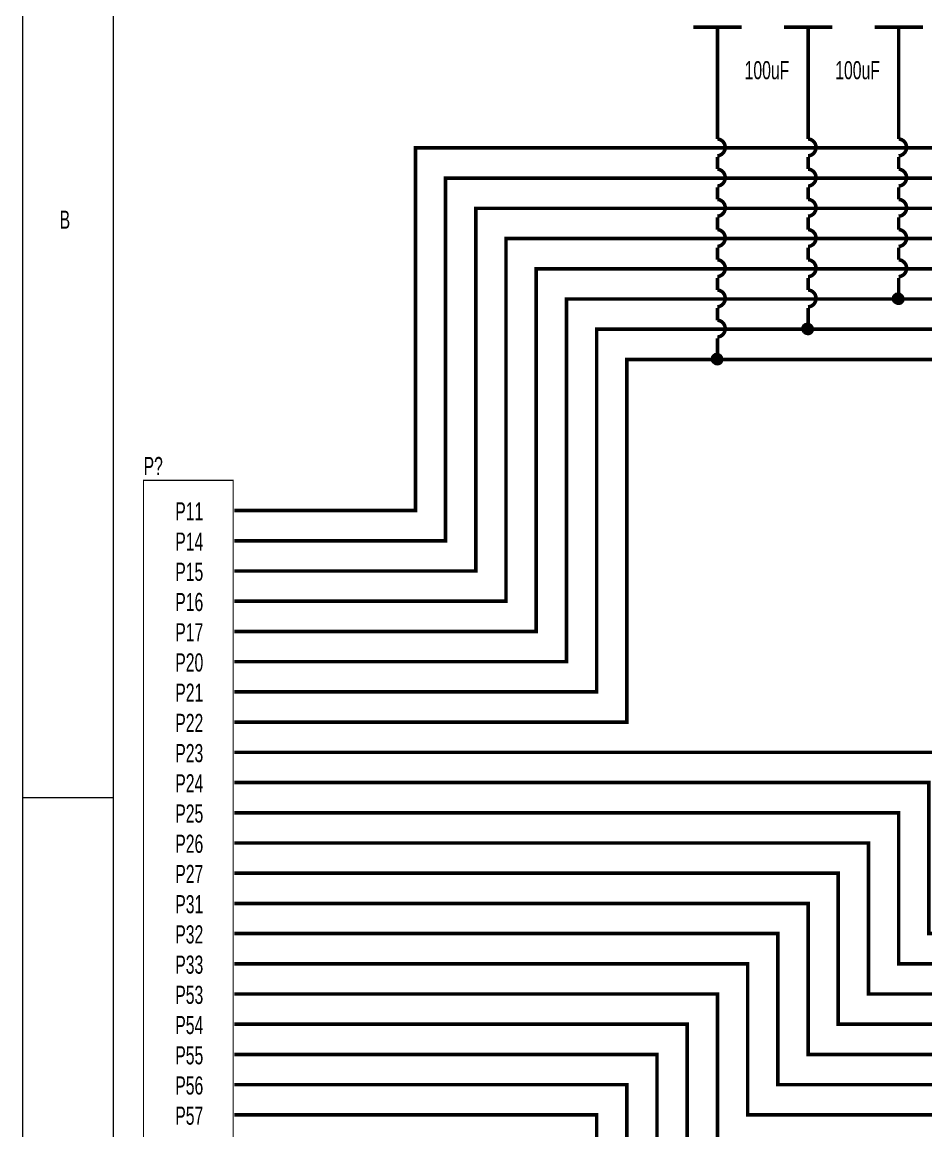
# Model space of a CAD drawing. Extents: x 0 to 22.3, y 0 to 15.7.
# Drawn here: x -0.002 to 2.99, y 6.747 to 10.416 of the extents above; entities that cross this region are included whole.
import ezdxf

# ---------------------------------------------------------------- set-up
doc = ezdxf.new("R2010")
doc.units = 0
doc.header["$MEASUREMENT"] = 0
doc.layers.get('0').update_dxf_attribs({"linetype": 'CONTINUOUS'})

msp = doc.modelspace()

# ---------------------------------------------------------------- linework, layer by layer
for points, const_width in [([(0, 15.700002), (22.296096, 15.700002), (22.296096, 0.003907), (0, 0.003907), (0, 15.700002)], 0.0039), ([(0.299778, 15.400151), (21.996318, 15.400151), (21.996318, 0.303757), (0.299778, 0.303757), (0.299778, 15.400151)], 0.0039), ([(2.38, 10.4), (2.22, 10.4)], 0.0118), ([(2.3, 10.4), (2.3, 10.3)], 0.0118), ([(2.68, 10.4), (2.52, 10.4)], 0.0118), ([(2.6, 10.4), (2.6, 10.3)], 0.0118), ([(2.98, 10.4), (2.82, 10.4)], 0.0118), ([(2.9, 10.4), (2.9, 10.3)], 0.0118), ([(2.3, 10.3), (2.3, 10.03)], 0.0118), ([(2.6, 10.3), (2.6, 10.03)], 0.0118), ([(2.9, 10.3), (2.9, 10.03)], 0.0118), ([(2.299718, 9.973797), (2.302147, 9.974084), (2.30454, 9.974581), (2.306882, 9.975285), (2.309153, 9.976191), (2.311337, 9.977291), (2.313416, 9.978577), (2.315376, 9.98004), (2.3172, 9.981668), (2.318876, 9.983449), (2.32039, 9.985369), (2.321731, 9.987413), (2.322889, 9.989567), (2.323855, 9.991814), (2.324621, 9.994136), (2.325182, 9.996516), (2.325534, 9.998936), (2.325673, 10.001378), (2.325599, 10.003822), (2.325312, 10.006251), (2.324815, 10.008645), (2.324111, 10.010987), (2.323206, 10.013259), (2.322106, 10.015443), (2.32082, 10.017523), (2.319357, 10.019483), (2.31773, 10.021307), (2.315949, 10.022984), (2.31403, 10.024498), (2.311985, 10.025839), (2.309832, 10.026997), (2.307586, 10.027963), (2.305264, 10.02873), (2.302884, 10.029291), (2.300464, 10.029643), (2.299974, 10.029688)], 0.0118), ([(2.599798, 9.973761), (2.602231, 9.973998), (2.604635, 9.974447), (2.60699, 9.975103), (2.609279, 9.975963), (2.611485, 9.977018), (2.61359, 9.978262), (2.615578, 9.979685), (2.617436, 9.981275), (2.619147, 9.983022), (2.6207, 9.984911), (2.622082, 9.986928), (2.623284, 9.989058), (2.624295, 9.991284), (2.625108, 9.99359), (2.625717, 9.995959), (2.626118, 9.998371), (2.626306, 10.000809), (2.626282, 10.003255), (2.626045, 10.005689), (2.625596, 10.008093), (2.62494, 10.010448), (2.62408, 10.012738), (2.623025, 10.014944), (2.621781, 10.017049), (2.620359, 10.019038), (2.618769, 10.020896), (2.617023, 10.022608), (2.615134, 10.024161), (2.613118, 10.025544), (2.610988, 10.026745), (2.608762, 10.027756), (2.606456, 10.02857), (2.604088, 10.029179), (2.601676, 10.02958), (2.599984, 10.029734)], 0.0118), ([(2.899771, 9.973772), (2.902203, 9.974026), (2.904603, 9.974492), (2.906953, 9.975165), (2.909237, 9.97604), (2.911435, 9.977111), (2.913531, 9.978369), (2.91551, 9.979806), (2.917356, 9.981409), (2.919055, 9.983167), (2.920595, 9.985067), (2.921963, 9.987094), (2.923149, 9.989232), (2.924145, 9.991466), (2.924942, 9.993778), (2.925535, 9.99615), (2.925918, 9.998565), (2.92609, 10.001005), (2.926049, 10.00345), (2.925794, 10.005882), (2.925329, 10.008283), (2.924656, 10.010634), (2.923781, 10.012917), (2.922711, 10.015116), (2.921452, 10.017213), (2.920016, 10.019192), (2.918413, 10.021038), (2.916655, 10.022738), (2.914756, 10.024278), (2.912729, 10.025646), (2.910592, 10.026833), (2.908358, 10.027829), (2.906047, 10.028626), (2.903675, 10.029219), (2.90126, 10.029603), (2.89998, 10.029719)], 0.0118), ([(0.9, 8.8), (1.3, 8.8), (1.3, 10), (3.17, 10)], 0.0118), ([(2.3, 9.97), (2.3, 9.93)], 0.0118), ([(2.6, 9.97), (2.6, 9.93)], 0.0118), ([(2.9, 9.97), (2.9, 9.93)], 0.0118), ([(3.17, 9.9), (1.4, 9.9), (1.4, 8.7), (0.9, 8.7)], 0.0118), ([(2.299715, 9.873846), (2.302143, 9.874133), (2.304537, 9.87463), (2.306879, 9.875334), (2.30915, 9.876239), (2.311334, 9.877339), (2.313413, 9.878625), (2.315373, 9.880087), (2.317198, 9.881715), (2.318874, 9.883496), (2.320388, 9.885416), (2.32173, 9.88746), (2.322888, 9.889614), (2.323854, 9.89186), (2.32462, 9.894183), (2.325182, 9.896563), (2.325533, 9.898983), (2.325673, 9.901424), (2.325599, 9.903869), (2.325313, 9.906297), (2.324816, 9.908692), (2.324112, 9.911034), (2.323207, 9.913305), (2.322107, 9.91549), (2.320821, 9.91757), (2.319359, 9.91953), (2.317732, 9.921355), (2.315952, 9.923031), (2.314032, 9.924546), (2.311988, 9.925887), (2.309835, 9.927046), (2.307589, 9.928012), (2.305267, 9.928779), (2.302887, 9.92934), (2.300468, 9.929692), (2.299978, 9.929737)], 0.0118), ([(2.599796, 9.87381), (2.602229, 9.874047), (2.604632, 9.874496), (2.606988, 9.875152), (2.609277, 9.876011), (2.611483, 9.877067), (2.613588, 9.87831), (2.615577, 9.879733), (2.617434, 9.881323), (2.619146, 9.883069), (2.620699, 9.884958), (2.622081, 9.886975), (2.623282, 9.889105), (2.624294, 9.891332), (2.625107, 9.893638), (2.625717, 9.896006), (2.626117, 9.898419), (2.626306, 9.900857), (2.626282, 9.903302), (2.626045, 9.905736), (2.625596, 9.90814), (2.62494, 9.910496), (2.624081, 9.912785), (2.623026, 9.914991), (2.621783, 9.917097), (2.620361, 9.919086), (2.618771, 9.920944), (2.617025, 9.922656), (2.615136, 9.924209), (2.61312, 9.925592), (2.61099, 9.926794), (2.608764, 9.927805), (2.606458, 9.928619), (2.604091, 9.929228), (2.601679, 9.929629), (2.599987, 9.929783)], 0.0118), ([(2.899768, 9.873821), (2.9022, 9.874075), (2.9046, 9.874541), (2.906951, 9.875213), (2.909234, 9.876088), (2.911432, 9.877159), (2.913529, 9.878417), (2.915508, 9.879854), (2.917354, 9.881457), (2.919053, 9.883215), (2.920593, 9.885115), (2.921962, 9.887141), (2.923148, 9.889279), (2.924144, 9.891513), (2.924941, 9.893825), (2.925534, 9.896197), (2.925918, 9.898612), (2.92609, 9.901052), (2.926049, 9.903497), (2.925795, 9.905929), (2.92533, 9.90833), (2.924657, 9.910681), (2.923782, 9.912965), (2.922712, 9.915163), (2.921454, 9.91726), (2.920018, 9.919239), (2.918415, 9.921086), (2.916657, 9.922786), (2.914758, 9.924326), (2.912732, 9.925695), (2.910594, 9.926881), (2.908361, 9.927877), (2.90605, 9.928675), (2.903678, 9.929268), (2.901263, 9.929652), (2.899984, 9.929769)], 0.0118), ([(2.3, 9.87), (2.3, 9.83)], 0.0118), ([(2.6, 9.87), (2.6, 9.83)], 0.0118), ([(2.9, 9.87), (2.9, 9.83)], 0.0118), ([(2.299712, 9.773896), (2.30214, 9.774182), (2.304534, 9.774679), (2.306876, 9.775383), (2.309147, 9.776288), (2.311331, 9.777387), (2.313411, 9.778673), (2.315371, 9.780135), (2.317196, 9.781763), (2.318872, 9.783543), (2.320386, 9.785463), (2.321728, 9.787507), (2.322886, 9.789661), (2.323853, 9.791907), (2.324619, 9.794229), (2.325181, 9.79661), (2.325533, 9.79903), (2.325673, 9.801471), (2.325599, 9.803915), (2.325313, 9.806344), (2.324816, 9.808739), (2.324113, 9.811081), (2.323208, 9.813352), (2.322109, 9.815537), (2.320823, 9.817617), (2.319361, 9.819577), (2.317734, 9.821402), (2.315954, 9.823079), (2.314035, 9.824594), (2.311991, 9.825936), (2.309838, 9.827094), (2.307592, 9.828061), (2.30527, 9.828828), (2.30289, 9.829389), (2.300471, 9.829742), (2.299982, 9.829787)], 0.0118), ([(2.599793, 9.77386), (2.602227, 9.774097), (2.60463, 9.774545), (2.606986, 9.775201), (2.609275, 9.77606), (2.61148, 9.777116), (2.613586, 9.778359), (2.615575, 9.779781), (2.617432, 9.781372), (2.619144, 9.783118), (2.620697, 9.785006), (2.62208, 9.787023), (2.623281, 9.789153), (2.624293, 9.791379), (2.625107, 9.793686), (2.625716, 9.796054), (2.626117, 9.798466), (2.626306, 9.800904), (2.626282, 9.80335), (2.626045, 9.805784), (2.625597, 9.808188), (2.624941, 9.810543), (2.624082, 9.812833), (2.623027, 9.815039), (2.621784, 9.817145), (2.620362, 9.819134), (2.618772, 9.820992), (2.617026, 9.822704), (2.615138, 9.824258), (2.613122, 9.825641), (2.610992, 9.826843), (2.608766, 9.827854), (2.606461, 9.828668), (2.604093, 9.829278), (2.601681, 9.829679), (2.59999, 9.829833)], 0.0118), ([(2.899766, 9.773871), (2.902197, 9.774125), (2.904598, 9.77459), (2.906948, 9.775262), (2.909232, 9.776137), (2.91143, 9.777208), (2.913527, 9.778466), (2.915506, 9.779902), (2.917352, 9.781505), (2.919052, 9.783263), (2.920592, 9.785162), (2.92196, 9.787189), (2.923147, 9.789327), (2.924143, 9.79156), (2.924941, 9.793872), (2.925534, 9.796244), (2.925918, 9.79866), (2.92609, 9.801099), (2.926049, 9.803544), (2.925795, 9.805976), (2.92533, 9.808377), (2.924658, 9.810728), (2.923783, 9.813012), (2.922713, 9.815211), (2.921455, 9.817308), (2.920019, 9.819287), (2.918417, 9.821134), (2.916659, 9.822834), (2.91476, 9.824374), (2.912734, 9.825743), (2.910596, 9.82693), (2.908363, 9.827926), (2.906052, 9.828724), (2.90368, 9.829317), (2.901266, 9.829702), (2.899987, 9.829819)], 0.0118), ([(3.17, 9.8), (1.5, 9.8), (1.5, 8.6), (0.9, 8.6)], 0.0118), ([(2.3, 9.77), (2.3, 9.73)], 0.0118), ([(2.6, 9.77), (2.6, 9.73)], 0.0118), ([(2.9, 9.77), (2.9, 9.73)], 0.0118), ([(2.299709, 9.673945), (2.302137, 9.674231), (2.304531, 9.674728), (2.306873, 9.675431), (2.309144, 9.676336), (2.311328, 9.677435), (2.313408, 9.678721), (2.315368, 9.680183), (2.317193, 9.68181), (2.31887, 9.68359), (2.320384, 9.68551), (2.321726, 9.687554), (2.322885, 9.689708), (2.323851, 9.691954), (2.324618, 9.694276), (2.32518, 9.696656), (2.325533, 9.699076), (2.325673, 9.701517), (2.3256, 9.703962), (2.325314, 9.706391), (2.324817, 9.708785), (2.324114, 9.711127), (2.323209, 9.713399), (2.32211, 9.715584), (2.320825, 9.717664), (2.319363, 9.719624), (2.317736, 9.72145), (2.315957, 9.723126), (2.314037, 9.724642), (2.311993, 9.725984), (2.30984, 9.727142), (2.307595, 9.728109), (2.305273, 9.728876), (2.302894, 9.729438), (2.300474, 9.729791), (2.299986, 9.729836)], 0.0118), ([(2.599791, 9.67391), (2.602224, 9.674146), (2.604628, 9.674594), (2.606983, 9.67525), (2.609273, 9.676109), (2.611478, 9.677164), (2.613584, 9.678407), (2.615573, 9.67983), (2.61743, 9.68142), (2.619142, 9.683166), (2.620696, 9.685054), (2.622079, 9.687071), (2.62328, 9.689201), (2.624292, 9.691427), (2.625106, 9.693733), (2.625716, 9.696101), (2.626117, 9.698513), (2.626306, 9.700952), (2.626282, 9.703397), (2.626045, 9.705831), (2.625598, 9.708235), (2.624942, 9.710591), (2.624083, 9.712881), (2.623028, 9.715087), (2.621785, 9.717193), (2.620363, 9.719182), (2.618774, 9.72104), (2.617028, 9.722752), (2.61514, 9.724306), (2.613124, 9.725689), (2.610994, 9.726891), (2.608768, 9.727903), (2.606463, 9.728717), (2.604095, 9.729327), (2.601683, 9.729728), (2.599993, 9.729882)], 0.0118), ([(2.899763, 9.673921), (2.902195, 9.674174), (2.904595, 9.674639), (2.906946, 9.675311), (2.909229, 9.676186), (2.911428, 9.677256), (2.913524, 9.678514), (2.915504, 9.67995), (2.91735, 9.681553), (2.91905, 9.683311), (2.92059, 9.68521), (2.921959, 9.687236), (2.923146, 9.689374), (2.924142, 9.691607), (2.92494, 9.693919), (2.925533, 9.696291), (2.925918, 9.698707), (2.92609, 9.701146), (2.926049, 9.703591), (2.925796, 9.706023), (2.925331, 9.708424), (2.924659, 9.710776), (2.923784, 9.713059), (2.922714, 9.715258), (2.921457, 9.717355), (2.920021, 9.719335), (2.918418, 9.721182), (2.916661, 9.722882), (2.914762, 9.724422), (2.912736, 9.725791), (2.910599, 9.726979), (2.908366, 9.727975), (2.906055, 9.728773), (2.903683, 9.729366), (2.901268, 9.729751), (2.899991, 9.729868)], 0.0118), ([(3.17, 9.7), (1.6, 9.7), (1.6, 8.5), (0.9, 8.5)], 0.0118), ([(2.3, 9.67), (2.3, 9.63)], 0.0118), ([(2.6, 9.67), (2.6, 9.63)], 0.0118), ([(2.9, 9.67), (2.9, 9.63)], 0.0118), ([(2.299706, 9.573995), (2.302134, 9.574281), (2.304528, 9.574777), (2.30687, 9.57548), (2.309141, 9.576385), (2.311325, 9.577484), (2.313406, 9.578769), (2.315366, 9.580231), (2.317191, 9.581858), (2.318867, 9.583638), (2.320383, 9.585557), (2.321725, 9.587601), (2.322883, 9.589755), (2.32385, 9.592001), (2.324618, 9.594323), (2.32518, 9.596703), (2.325532, 9.599123), (2.325673, 9.601564), (2.3256, 9.604009), (2.325314, 9.606437), (2.324818, 9.608832), (2.324115, 9.611174), (2.323211, 9.613446), (2.322112, 9.615631), (2.320827, 9.617711), (2.319365, 9.619672), (2.317739, 9.621497), (2.315959, 9.623174), (2.31404, 9.62469), (2.311996, 9.626032), (2.309843, 9.627191), (2.307598, 9.628158), (2.305276, 9.628926), (2.302897, 9.629488), (2.300477, 9.629841), (2.29999, 9.629886)], 0.0118), ([(2.599789, 9.573959), (2.602222, 9.574196), (2.604626, 9.574644), (2.606981, 9.5753), (2.60927, 9.576158), (2.611476, 9.577213), (2.613582, 9.578456), (2.615571, 9.579878), (2.617429, 9.581468), (2.619141, 9.583214), (2.620694, 9.585102), (2.622077, 9.587119), (2.623279, 9.589248), (2.624291, 9.591475), (2.625105, 9.593781), (2.625715, 9.596149), (2.626116, 9.598561), (2.626306, 9.600999), (2.626282, 9.603445), (2.626046, 9.605879), (2.625598, 9.608283), (2.624942, 9.610639), (2.624084, 9.612928), (2.623029, 9.615135), (2.621787, 9.617241), (2.620365, 9.61923), (2.618775, 9.621088), (2.61703, 9.622801), (2.615142, 9.624355), (2.613126, 9.625738), (2.610996, 9.62694), (2.608771, 9.627952), (2.606465, 9.628766), (2.604097, 9.629376), (2.601686, 9.629778), (2.599996, 9.629932)], 0.0118), ([(2.89976, 9.57397), (2.902192, 9.574224), (2.904593, 9.574688), (2.906943, 9.57536), (2.909227, 9.576235), (2.911425, 9.577305), (2.913522, 9.578563), (2.915501, 9.579998), (2.917348, 9.581601), (2.919048, 9.583359), (2.920588, 9.585258), (2.921957, 9.587284), (2.923145, 9.589422), (2.924141, 9.591655), (2.924939, 9.593967), (2.925533, 9.596339), (2.925917, 9.598754), (2.92609, 9.601193), (2.926049, 9.603638), (2.925796, 9.606071), (2.925332, 9.608472), (2.92466, 9.610823), (2.923785, 9.613107), (2.922716, 9.615306), (2.921458, 9.617403), (2.920023, 9.619383), (2.91842, 9.62123), (2.916663, 9.62293), (2.914764, 9.624471), (2.912738, 9.62584), (2.910601, 9.627027), (2.908368, 9.628024), (2.906057, 9.628822), (2.903685, 9.629416), (2.901271, 9.629801), (2.899994, 9.629918)], 0.0118), ([(5.4, 9.6), (1.7, 9.6), (1.7, 8.4), (0.9, 8.4)], 0.0118), ([(2.3, 9.57), (2.3, 9.53)], 0.0118), ([(2.6, 9.57), (2.6, 9.53)], 0.0118), ([(2.9, 9.57), (2.9, 9.5)], 0.0118), ([(5.4, 9.5), (1.8, 9.5), (1.8, 8.3), (0.9, 8.3)], 0.0118), ([(2.299702, 9.474045), (2.302131, 9.47433), (2.304525, 9.474826), (2.306867, 9.475529), (2.309138, 9.476433), (2.311323, 9.477532), (2.313403, 9.478817), (2.315363, 9.480278), (2.317189, 9.481905), (2.318865, 9.483685), (2.320381, 9.485604), (2.321723, 9.487648), (2.322882, 9.489802), (2.323849, 9.492048), (2.324617, 9.494369), (2.325179, 9.496749), (2.325532, 9.499169), (2.325673, 9.501611), (2.3256, 9.504055), (2.325315, 9.506484), (2.324819, 9.508878), (2.324116, 9.511221), (2.323212, 9.513493), (2.322113, 9.515678), (2.320829, 9.517758), (2.319367, 9.519719), (2.317741, 9.521545), (2.315961, 9.523222), (2.314043, 9.524737), (2.311999, 9.52608), (2.309846, 9.527239), (2.307601, 9.528207), (2.305279, 9.528974), (2.3029, 9.529537), (2.30048, 9.52989), (2.299994, 9.529935)], 0.0118), ([(2.599786, 9.474009), (2.60222, 9.474245), (2.604623, 9.474693), (2.606979, 9.475349), (2.609268, 9.476207), (2.611474, 9.477262), (2.61358, 9.478504), (2.615569, 9.479926), (2.617427, 9.481516), (2.619139, 9.483262), (2.620693, 9.48515), (2.622076, 9.487167), (2.623278, 9.489296), (2.62429, 9.491522), (2.625104, 9.493828), (2.625715, 9.496196), (2.626116, 9.498608), (2.626306, 9.501047), (2.626283, 9.503492), (2.626046, 9.505926), (2.625599, 9.50833), (2.624943, 9.510686), (2.624085, 9.512976), (2.623031, 9.515182), (2.621788, 9.517288), (2.620366, 9.519278), (2.618777, 9.521136), (2.617032, 9.522849), (2.615144, 9.524403), (2.613127, 9.525786), (2.610998, 9.526989), (2.608773, 9.528001), (2.606467, 9.528815), (2.6041, 9.529426), (2.601688, 9.529827), (2.599999, 9.529981)], 0.0118), ([(2.3, 9.47), (2.3, 9.43)], 0.0118), ([(2.6, 9.47), (2.6, 9.4)], 0.0118), ([(2.299699, 9.374094), (2.302128, 9.374379), (2.304522, 9.374875), (2.306864, 9.375578), (2.309136, 9.376482), (2.31132, 9.37758), (2.3134, 9.378865), (2.315361, 9.380326), (2.317186, 9.381953), (2.318863, 9.383733), (2.320379, 9.385652), (2.321721, 9.387696), (2.322881, 9.389849), (2.323848, 9.392095), (2.324616, 9.394416), (2.325179, 9.396796), (2.325532, 9.399216), (2.325673, 9.401657), (2.3256, 9.404102), (2.325315, 9.406531), (2.32482, 9.408925), (2.324117, 9.411268), (2.323213, 9.41354), (2.322115, 9.415725), (2.32083, 9.417806), (2.319369, 9.419766), (2.317743, 9.421592), (2.315964, 9.42327), (2.314045, 9.424786), (2.312002, 9.426128), (2.309849, 9.427288), (2.307604, 9.428255), (2.305282, 9.429023), (2.302903, 9.429586), (2.300484, 9.429939), (2.299998, 9.429985)], 0.0118), ([(5.4, 9.4), (1.9, 9.4), (1.9, 8.2), (0.9, 8.2)], 0.0118), ([(2.3, 9.37), (2.3, 9.3)], 0.0118), ([(5.4, 9.3), (2, 9.3), (2, 8.1), (0.9, 8.1)], 0.0118), ([(0.399704, 8.899913), (0.696448, 8.899913), (0.696448, 5.803625), (0.399704, 5.803625), (0.399704, 8.899913)], 0.0039), ([(0.7, 8.8), (0.9, 8.8)], 0.0118), ([(0.7, 8.7), (0.9, 8.7)], 0.0118), ([(0.7, 8.6), (0.9, 8.6)], 0.0118), ([(0.7, 8.5), (0.9, 8.5)], 0.0118), ([(0.7, 8.4), (0.9, 8.4)], 0.0118), ([(0.7, 8.3), (0.9, 8.3)], 0.0118), ([(0.7, 8.2), (0.9, 8.2)], 0.0118), ([(0.7, 8.1), (0.9, 8.1)], 0.0118), ([(0.7, 8), (0.9, 8)], 0.0118), ([(0.9, 8), (3.1, 8), (3.1, 7.5), (4.17, 7.5)], 0.0118), ([(0.7, 7.9), (0.9, 7.9)], 0.0118), ([(0.9, 7.9), (3, 7.9), (3, 7.4), (3.27, 7.4)], 0.0118), ([(0.3, 7.85), (0, 7.85)], 0.0039), ([(0.7, 7.8), (0.9, 7.8)], 0.0118), ([(0.9, 7.8), (2.9, 7.8), (2.9, 7.3), (3.27, 7.3)], 0.0118), ([(0.7, 7.7), (0.9, 7.7)], 0.0118), ([(0.9, 7.7), (2.8, 7.7), (2.8, 7.2), (3.27, 7.2)], 0.0118), ([(0.7, 7.6), (0.9, 7.6)], 0.0118), ([(0.9, 7.6), (2.7, 7.6), (2.7, 7.1), (3.27, 7.1)], 0.0118), ([(0.7, 7.5), (0.9, 7.5)], 0.0118), ([(0.9, 7.5), (2.6, 7.5), (2.6, 7), (3.27, 7)], 0.0118), ([(0.7, 7.4), (0.9, 7.4)], 0.0118), ([(3.27, 6.9), (2.5, 6.9), (2.5, 7.4), (0.9, 7.4)], 0.0118), ([(0.7, 7.3), (0.9, 7.3)], 0.0118), ([(5.9, 6.8), (2.4, 6.8), (2.4, 7.3), (0.9, 7.3)], 0.0118), ([(0.7, 7.2), (0.9, 7.2)], 0.0118), ([(5.4, 5.8), (2.3, 5.8), (2.3, 7.2), (0.9, 7.2)], 0.0118), ([(0.7, 7.1), (0.9, 7.1)], 0.0118), ([(5.4, 5.6), (2.2, 5.6), (2.2, 7.1), (0.9, 7.1)], 0.0118), ([(0.7, 7), (0.9, 7)], 0.0118), ([(5.5, 5.4), (2.1, 5.4), (2.1, 7), (0.9, 7)], 0.0118), ([(0.7, 6.9), (0.9, 6.9)], 0.0118), ([(5.4, 5.2), (2, 5.2), (2, 6.9), (0.9, 6.9)], 0.0118), ([(0.7, 6.8), (0.9, 6.8)], 0.0118), ([(5.4, 5), (1.9, 5), (1.9, 6.8), (0.9, 6.8)], 0.0118)]:
    msp.add_lwpolyline(points, dxfattribs=dict(const_width=const_width))
at = {"const_width": 0.02}
for points in [[(2.89, 9.5, 1), (2.91, 9.5, 1)], [(2.59, 9.4, 1), (2.61, 9.4, 1)], [(2.29, 9.3, 1), (2.31, 9.3, 1)]]:
    msp.add_lwpolyline(points, format="xyb", close=True, dxfattribs=at)
for centre, ratio in [((2.897639, 9.501567), 0.999828), ((2.597861, 9.401617), 0.999823), ((2.298084, 9.301666), 0.999823)]:
    msp.add_ellipse(centre, major_axis=(0, 0.018037), ratio=ratio)

# ---------------------------------------------------------------- texts
at = {"width": 0.65}
for s, p in [('100uF', (2.39, 10.227343)), ('100uF', (2.69, 10.227343)), ('B', (0.122194, 9.7325)), ('P?', (0.4, 8.917343)), ('P11', (0.504875, 8.767343)), ('P14', (0.504875, 8.667343)), ('P15', (0.504875, 8.567343)), ('P16', (0.504875, 8.467343)), ('P17', (0.504875, 8.367343)), ('P20', (0.504875, 8.267343)), ('P21', (0.504875, 8.167343)), ('P22', (0.504875, 8.067343)), ('P23', (0.504875, 7.967343)), ('P24', (0.504875, 7.867343)), ('P25', (0.504875, 7.767343)), ('P26', (0.504875, 7.667343)), ('P27', (0.504875, 7.567343)), ('P31', (0.504875, 7.467343)), ('P32', (0.504875, 7.367343)), ('P33', (0.504875, 7.267343)), ('P53', (0.504875, 7.167343)), ('P54', (0.504875, 7.067343)), ('P55', (0.504875, 6.967343)), ('P56', (0.504875, 6.867343)), ('P57', (0.504875, 6.767343))]:
    msp.add_text(s, height=0.06, dxfattribs=at).set_placement(p)

doc.saveas('drawing.dxf')
